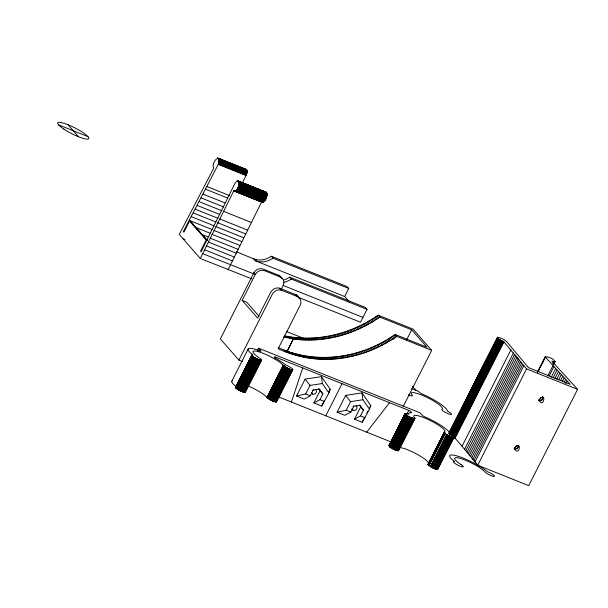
<?xml version="1.0" encoding="UTF-8"?>
<svg xmlns="http://www.w3.org/2000/svg" width="608" height="608" viewBox="0 0 608 608"><rect width="100%" height="100%" fill="white"/><g stroke="black" fill="none" stroke-linecap="round" stroke-linejoin="round"><path stroke-width="0.91" d="M192.09 223.41L189.612 220.924L183.912 232.165L183.358 231.534L218.264 164.388C222.429 151.825 210.33 161.941 213.788 168.089L179.254 234.445L200.306 258.491L251.796 278.874M200.306 258.491L233.746 190.874C239.278 193.017 241.695 174.526 234.931 183.418L201.088 251.78L200.534 251.15L206.234 239.909L206.933 240.259M242.349 182.924L246.088 175.522C246.818 173.873 248.224 169.153 245.206 169.32M228.137 269.633L261.569 202.016C265.46 203.034 269.177 193.709 265.438 192.029M274.527 358.697L275.386 357.01A3.488 0.661 26.9 0 0 276.366 358.697A22.914 4.332 26.9 0 1 285.456 364.823C299.805 371.306 289.081 370.994 282.971 364.96A17.412 3.291 26.9 0 0 259.365 351.964A17.412 3.291 26.9 0 0 258.499 357.314L261.645 359.913L245.366 392.076C243.595 393.026 234.034 388.352 236.276 387.068M437.479 468.555C437.593 471.063 427.09 465.728 428.366 463.988M398.529 450.163C397.214 451.911 388.482 447.207 389.401 445.466M553.736 364.238C558.038 359.83 547.648 356.113 545.315 357.01L570.19 384.317L528.451 367.604L506.555 341.491C500.665 336.338 490.869 335.852 503.888 341.856L526.589 368.912L577.6 389.333L528.74 485.64L477.728 465.226L462.065 446.204L455.027 438.163L453.515 437.494M518.084 447.116L518.1 445.512M257.351 350.778L258.636 348.24L261.052 351.249L260.657 351.097A22.914 4.332 26.9 0 0 253.027 355.011C249.204 355.589 259.89 361.038 261.653 359.974M391.62 442.16L291.414 402.04L302.723 367.939L275.386 357.01M328.928 392.973L330.182 389.196L321.457 376.648L305.087 379.149L296.552 395.983L304.281 399.076L310.308 395.823L313.242 390.04L319.527 389.082L322.878 393.9L319.945 399.676L313.918 402.937L321.647 406.03L328.928 392.973L322.346 383.519L321.457 376.648M369.482 409.214L370.743 405.43L362.011 392.882L345.648 395.382L337.106 412.216L344.835 415.31L350.869 412.057L353.795 406.273L360.08 405.316L363.44 410.134L360.506 415.91L354.479 419.17L362.208 422.264L369.482 409.214L362.9 399.752L362.011 392.882M518.039 447.184L517.514 448.058M282.036 278.768A7.334 6.513 -41.2 0 0 278.943 275.394L263.211 269.086A7.334 6.513 -41.2 0 0 253.916 272.749L220.347 338.907L238.914 360.103L242.417 361.509M298.71 297.517A7.334 6.513 -41.2 0 0 296.111 294.819L279.543 288.192A7.334 6.513 -41.2 0 0 270.666 292.334L257.617 318.052L242.159 300.398L255.36 274.39A7.334 6.513 -41.2 0 1 264.647 270.735L280.379 277.035A7.334 6.513 -41.2 0 1 283.412 284.932L281.337 289.157M238.914 360.103L272.331 294.234A7.334 6.513 -41.2 0 1 281.2 290.092L297.768 296.719A7.334 6.513 -41.2 0 1 300.291 305.079L278.137 348.772C298.33 358.12 321.199 361.547 343.201 357.99C353.225 356.463 363.06 353.651 372.423 349.744C377.173 347.753 381.809 345.481 386.293 342.95C387.988 340.716 400.163 337.569 395.154 334.438C361.798 358.158 315.848 365.15 278.19 347.556M231.823 381.224L248.11 349.114M235.516 387.273L251.849 355.072M235.547 387.471L252.024 354.973M235.585 387.547L252.198 354.95M235.699 387.722L252.305 354.943M235.775 387.813L252.426 354.95M235.858 387.912L252.145 355.809M235.965 388.018L252.252 355.916M236.079 388.132L252.366 356.03M236.2 388.246L252.487 356.144M236.345 388.36L252.632 356.258M236.489 388.482L252.776 356.379M236.649 388.611L252.936 356.508M236.816 388.74L253.103 356.638M236.998 388.869L253.285 356.767M237.188 388.998L253.475 356.896M237.386 389.135L253.673 357.033M237.591 389.272L253.878 357.17M237.812 389.409L254.098 357.306M238.032 389.546L254.319 357.443M238.26 389.69L254.547 357.588M238.496 389.827L254.782 357.724M238.731 389.964L255.018 357.861M238.974 390.1L255.261 357.998M258.886 351.196L259.745 349.509M239.225 390.237L255.512 358.135M239.476 390.374L255.763 358.272M239.727 390.511L256.014 358.408M239.985 390.64L256.272 358.538M240.244 390.769L256.53 358.667M240.502 390.898L256.789 358.796M240.76 391.02L257.047 358.918M241.019 391.134L257.306 359.032M241.27 391.256L257.556 359.146M241.528 391.362L257.815 359.26M241.779 391.468L258.066 359.366M242.022 391.575L258.309 359.465M242.265 391.666L258.552 359.564M242.501 391.757L258.788 359.655M242.736 391.841L259.023 359.738M242.957 391.924L259.244 359.822M243.177 391.993L259.464 359.89M243.39 392.061L259.677 359.959M243.588 392.122L259.874 360.02M243.785 392.175L260.072 360.073M243.968 392.228L260.254 360.126M244.142 392.266L260.429 360.164M244.31 392.297L260.596 360.194M244.462 392.327L260.748 360.225M250.162 381.353L251.02 379.666M254.448 372.909L255.307 371.222M244.606 392.342L260.893 360.24M244.735 392.358L261.47 359.586M244.971 392.358L261.531 359.678M245.062 392.35L261.584 359.761M286.695 351.926L293.368 338.778L283.708 336.999M287.333 351.356L293.368 338.778M276.465 401.371C274.071 402.663 269.336 399.228 266.98 397.381L283.267 365.279M267.079 397.488L283.366 365.378M267.178 397.594L283.465 365.484M267.3 397.7L283.586 365.598M267.429 397.814L283.716 365.712M267.573 397.936L283.86 365.834M267.725 398.058L284.012 365.955M267.885 398.187L284.172 366.084M268.06 398.316L284.346 366.214M268.242 398.445L284.529 366.343M268.432 398.582L284.719 366.48M268.637 398.719L284.924 366.616M268.842 398.856L285.129 366.753M269.063 398.992L285.35 366.89M269.283 399.129L285.57 367.027M269.519 399.266L285.806 367.164M269.754 399.41L286.041 367.308M269.998 399.547L286.284 367.445M270.241 399.684L286.528 367.582M270.492 399.821L286.778 367.718M270.742 399.958L287.029 367.855M271.001 400.087L287.288 367.984M271.252 400.216L287.538 368.114M271.51 400.345L287.797 368.243M271.768 400.474L288.055 368.364M272.027 400.596L288.314 368.486M272.285 400.71L288.572 368.608M272.536 400.824L288.823 368.722M272.787 400.93L289.074 368.828M273.038 401.037L289.324 368.934M273.281 401.136L289.568 369.033M273.524 401.234L289.811 369.132M273.76 401.318L290.046 369.216M273.988 401.402L290.274 369.299M274.216 401.485L290.502 369.383M274.428 401.554L290.715 369.451M274.634 401.622L290.92 369.512M274.839 401.675L291.126 369.573M275.029 401.728L291.316 369.626M275.211 401.774L291.498 369.672M275.378 401.812L291.665 369.71M275.546 401.842L291.832 369.74M275.69 401.865L291.977 369.763M275.834 401.88L292.121 369.778M275.964 401.896L292.25 369.793M276.078 401.896L292.364 369.793M276.184 401.888L292.752 369.269M276.275 401.88L292.79 369.345M276.473 401.797L292.836 369.55M349.608 302.138L344.683 296.514L348.749 288.488L347.092 286.588L271.32 256.264A18.939 16.834 -41.2 0 1 253.566 258.81L236.292 251.735M296.552 395.983L305.672 393.961L310.012 385.404L322.346 383.519M313.918 402.937L320.104 390.739L318.668 388.672M283.868 279.992A18.939 16.834 -41.2 0 0 289.606 277.149L365.378 307.473L367.034 309.373L360.521 322.21L298.262 297.289M321.647 406.03L324.087 401.212M328.487 392.54L330.182 389.196M325.774 415.788L342.061 383.686M337.106 412.216L346.226 410.202L350.573 401.637L362.9 399.752M354.479 419.17L360.666 406.972L359.229 404.905M362.208 422.264L364.77 417.217M366.905 413.007L367.756 411.32M369.892 407.117L370.743 405.43M406.554 339.971L411.7 329.832L379.848 317.08L378.184 315.18C351.485 333.86 317.262 342.547 285.084 335.966L286.528 337.615M403.134 406.638L431.688 350.368L413.121 329.171L378.184 315.18M388.816 445.71L405.179 413.463L408.895 414.23A22.914 4.332 26.9 0 1 411.274 412.695A3.488 0.661 26.9 0 0 408.766 410.4L302.723 367.939M388.854 445.907L405.293 413.402M389.09 445.482L405.376 413.379M389.713 444.623L391.856 440.397M392.715 438.702L396.142 431.946M398.286 427.72L405.141 414.208M392.829 438.71L393.688 437.015M398.833 426.877L405.255 414.208M400.672 423.51L402.815 419.284M389.416 446.584L405.703 414.481L405.179 413.463M389.546 446.698L405.703 414.481M389.69 446.819L405.832 414.595M389.842 446.941L405.977 414.717M390.002 447.07L406.129 414.838M390.176 447.199L406.288 414.968M407.056 413.782L408.766 410.4M390.359 447.328L406.463 415.097M390.556 447.465L406.646 415.226M390.754 447.594L406.843 415.355M390.967 447.731L407.041 415.492M391.18 447.876L407.254 415.629M391.408 448.012L407.466 415.766M391.636 448.149L407.694 415.91M391.871 448.286L407.922 416.047M392.114 448.43L408.158 416.184M392.358 448.567L408.401 416.328M392.608 448.704L408.644 416.465M392.859 448.833L408.895 416.602M393.118 448.97L409.146 416.731M393.368 449.099L409.655 416.997L414.755 418.638L414.413 417.567A17.412 3.291 26.9 0 1 428.473 419.657A17.412 3.291 26.9 0 1 444.699 431.847C443.688 435.427 461.54 440.678 449.874 433.808A22.914 4.332 26.9 0 0 423.442 416.26L419.938 412.809L258.636 348.24M393.627 449.228L409.914 417.126M393.885 449.35L410.172 417.248M394.144 449.472L410.43 417.369M394.402 449.593L410.689 417.491M394.653 449.707L410.94 417.605M394.911 449.814L411.198 417.711M395.154 449.92L411.441 417.818M395.405 450.019L411.692 417.916M395.641 450.11L411.928 418.008M395.876 450.201L412.163 418.099M396.104 450.285L412.391 418.182M396.332 450.361L412.619 418.258M396.545 450.437L412.832 418.334M396.758 450.498L413.045 418.395M396.956 450.558L413.242 418.456M397.146 450.612L413.432 418.509M397.328 450.657L413.615 418.555M397.503 450.695L413.79 418.593M397.662 450.726L413.949 418.623M397.814 450.748L414.101 418.646M397.951 450.764L414.238 418.661M398.08 450.771L414.747 417.97M398.194 450.779L414.816 418.061M398.392 450.756L414.907 418.228M398.536 450.71L414.952 418.372M427.941 464.337L444.342 432.045M427.964 464.466L444.402 432.014M428.04 464.626L444.281 432.44M428.1 464.717L444.387 432.607M428.176 464.808L444.463 432.706M428.26 464.907L444.547 432.805M428.359 465.006L444.646 432.904M428.465 465.12L444.752 433.018M428.587 465.226L444.874 433.124M428.724 465.348L445.01 433.246M428.868 465.47L445.155 433.367M429.02 465.591L445.307 433.489M430.38 466.526L446.667 434.424M430.608 466.663L446.895 434.56M430.844 466.807L447.131 434.705M431.08 466.944L447.366 434.842M431.323 467.081L447.61 434.978M431.566 467.218L447.853 435.115M449.304 432.288L497.488 337.334M448.947 433.284L497.564 337.311M449 433.367L497.762 337.296M431.817 467.354L448.104 435.252M449.069 433.458L497.876 337.296M449.145 433.557L498.005 337.303M432.075 467.491L448.362 435.389M449.669 432.812L497.671 338.2M449.776 432.926L497.777 338.306M432.326 467.62L448.613 435.518M449.464 433.876L497.899 338.413M432.584 467.75L448.871 435.647M449.593 433.998L498.028 338.527M449.738 434.112L498.165 338.648M449.89 434.241L498.324 338.77M432.843 467.879L449.13 435.776M450.049 434.363L498.484 338.899M433.101 468L449.388 435.898M450.224 434.492L498.659 339.028M433.36 468.122L449.646 436.02M450.406 434.621L498.841 339.158M433.618 468.236L449.905 436.134M450.604 434.758L499.031 339.294M450.802 434.895L499.236 339.431M433.869 468.35L450.156 436.248M451.014 435.032L499.442 339.568M434.12 468.456L450.406 436.354M451.227 435.168L499.662 339.705M434.37 468.563L450.657 436.46M451.455 435.305L499.882 339.842M434.614 468.662L450.9 436.559M451.683 435.45L500.118 339.986M434.849 468.753L451.136 436.65M435.085 468.836L451.372 436.734M451.919 435.586L500.354 340.123M435.313 468.92L451.6 436.818M452.162 435.723L500.597 340.26M435.533 468.996L451.82 436.894M452.405 435.86L500.84 340.396M435.746 469.064L452.033 436.962M452.656 435.997L501.091 340.533M435.951 469.133L452.238 437.023M436.149 469.186L452.436 437.084M452.914 436.134L501.342 340.67M436.331 469.232L452.618 437.129M436.514 469.277L452.8 437.175M453.165 436.27L501.6 340.807M436.681 469.315L452.968 437.213M453.424 436.4L501.858 340.936M436.84 469.338L453.127 437.236M436.985 469.361L453.272 437.258M453.682 436.529L502.117 341.065M437.122 469.376L453.408 437.274M437.251 469.384L453.538 437.281M437.357 469.384L453.743 437.274M453.94 436.65L502.375 341.187M437.547 469.361L453.91 437.236M437.684 469.308L502.634 341.308M454.024 437.737L502.884 341.43M454.282 437.851L503.143 341.544M454.533 437.958L503.394 341.65M454.784 438.064L503.644 341.757M455.027 438.163L503.888 341.856M462.065 446.204L510.925 349.896M464.603 449.168L513.464 352.853M465.842 450.634L514.702 354.327M467.058 452.094L515.918 355.786M468.251 453.545L517.112 357.238M469.422 454.989L518.282 358.674M470.577 456.418L519.437 360.111M471.702 457.847L520.562 361.532M472.811 459.26L521.672 362.946M473.89 460.666L522.751 364.352M474.954 462.057L523.815 365.75M477.728 465.226L526.589 368.912M537.533 372.066L545.429 356.524M537.563 372.134L545.505 356.501M537.882 371.693L545.703 356.486M538.103 371.693L538.962 370.006M542.389 363.242L543.248 361.555M552.9 363.371L553.759 361.684L555.089 361.616M553.075 363.409L553.934 361.722M553.234 363.44L554.093 361.752M553.386 363.462L554.245 361.775M553.523 363.485L554.382 361.79M553.652 363.493L554.511 361.798M553.774 363.493L554.625 361.806M553.873 363.485L555.013 361.281M547.77 375.866L552.908 365.727M553.614 364.298L555.058 361.357M549.123 376.071L553.842 366.776M514.429 449.844L516.572 445.618M539.288 400.839L541.006 397.465M551.289 377.188L555.575 368.737M517.081 448.826L518.366 446.295M541.515 400.672L543.225 397.29M553.082 377.864L556.943 370.257M554.899 378.548L558.334 371.784M556.738 379.24L559.74 373.327M558.6 379.939L561.169 374.87M560.477 380.646L562.62 376.42M562.377 381.368L564.095 377.986M564.3 382.09L565.584 379.559M565.812 383.671L567.097 381.132M366.7 432.174L389.53 402.686M517.005 448.552L515.409 449.13L514.132 448.841M293.588 339.028C323.775 343.178 355.011 334.423 379.848 317.08M553.759 361.684L551.828 361.046L577.6 389.333M254.235 274.064L202.753 253.68M278.312 396.796L291.414 402.04M217.922 158.08L246.415 169.488M217.656 158.103L246.59 169.685M217.52 158.133L246.666 169.807M217.383 158.186L246.802 170.08M219.032 159.098L246.856 170.232M219.078 159.266L246.901 170.4M219.116 159.44L246.939 170.582M219.146 159.63L246.977 170.772M219.169 159.828L247 170.97M219.184 160.041L247.015 171.175M219.192 160.254L247.023 171.395M219.192 160.482L247.023 171.616M219.184 160.71L247.008 171.851M219.169 160.953L246.992 172.087M219.146 161.196L246.97 172.338M219.108 161.447L246.939 172.588M219.07 161.705L246.894 172.847M219.024 161.964L246.848 173.105M218.964 162.23L246.787 173.371M218.903 162.496L246.726 173.637M218.827 162.769L246.658 173.903M218.751 163.043L246.574 174.177M218.667 163.309L246.491 174.45M218.576 163.582L246.4 174.716M218.477 163.848L246.301 174.99M218.371 164.122L246.202 175.256M218.264 164.388L246.088 175.522M238.002 180.88L266.274 192.196M237.751 180.872L266.464 192.364M237.477 180.926L266.623 192.592M237.333 180.971L266.692 192.721M237.188 181.032L266.752 192.865M238.99 181.883L266.813 193.025M239.035 182.05L266.859 193.192M239.073 182.233L266.897 193.367M239.104 182.423L266.927 193.557M239.126 182.62L266.95 193.754M239.142 182.826L266.965 193.967M239.149 183.046L266.973 194.18M239.149 183.266L266.973 194.408M239.142 183.502L266.965 194.636M239.126 183.738L266.95 194.879M239.096 183.988L266.927 195.122M239.066 184.239L266.889 195.373M239.028 184.498L266.851 195.632M238.974 184.756L266.798 195.898M238.921 185.022L266.745 196.156M238.86 185.288L266.684 196.422M238.784 185.554L266.608 196.696M238.708 185.828L266.532 196.969M238.625 186.101L266.448 197.235M238.534 186.367L266.357 197.509M238.435 186.641L266.258 197.782M238.328 186.907L266.152 198.048M238.222 187.173L266.046 198.314M238.1 187.439L265.932 198.58M237.979 187.697L265.81 198.839M237.857 187.956L265.681 199.09M237.728 188.206L265.552 199.34M237.591 188.45L265.415 199.584M237.454 188.685L265.278 199.827M237.31 188.913L265.134 200.055M237.166 189.141L264.989 200.275M237.021 189.354L264.845 200.488M236.869 189.559L264.693 200.693M236.717 189.749L264.541 200.891M236.565 189.939L264.389 201.073M236.413 190.114L264.237 201.248M236.254 190.274L264.077 201.415M236.102 190.426L263.925 201.567M235.942 190.562L263.773 201.704M235.79 190.692L263.614 201.833M235.638 190.806L263.462 201.947M235.486 190.912L263.31 202.046M235.334 190.996L263.165 202.137M235.19 191.072L263.013 202.213M235.045 191.132L262.869 202.274M234.901 191.178L262.732 202.32M233.746 190.874L262.595 202.35M233.837 190.973L262.329 202.373M58.604 124.883L87.97 136.64M207.039 186.58L229.649 195.624M205.686 189.24L227.422 197.942M203.163 194.165L224.907 202.867M201.218 197.942L223.828 206.994M223.402 211.265L251.226 222.406M199.264 201.712L221.874 210.763M197.304 205.474L219.906 214.525M195.328 209.228L217.938 218.28M219.572 218.903L247.395 230.044M193.352 212.967L215.962 222.019M217.672 222.733L245.495 233.875M191.368 216.699L213.978 225.75M215.779 226.579L243.603 237.713M189.377 220.423L211.987 229.474M213.894 230.424L241.718 241.566M271.32 256.264L272.984 258.164L348.749 288.488M195.206 227.27L209.988 233.183M212.017 234.285L239.841 245.419M201.02 234.103L207.982 236.892M210.148 238.146L237.971 249.28M256.196 259.867L253.566 258.81L255.231 260.71L344.683 296.514M208.286 242.014L236.109 253.156M289.606 277.149L291.27 279.042L367.034 309.373M206.431 245.898L234.255 257.032M183.13 238.876L184.885 239.582M204.584 249.782L232.416 260.923M283.161 285.456L362.968 317.399M431.688 350.368L396.781 336.399L395.124 334.499L426.93 347.229L411.7 329.832M242.159 300.398L246.802 302.267L259.168 316.38M286.391 331.444L303.932 338.466M411.593 388.55L418.562 391.339L420.964 393.528A22.914 4.332 26.9 0 1 447.389 411.076L447.465 411.13A5.502 1.041 26.9 0 1 451.311 414.534A5.502 1.041 26.9 0 1 444.182 411.692L442.822 410.757A5.502 1.041 26.9 0 1 441.993 409.26L442.214 409.116A17.412 3.291 26.9 0 0 425.988 396.925A17.412 3.291 26.9 0 0 411.928 394.835L411.981 394.934A5.502 1.041 26.9 0 1 408.462 394.873M305.672 393.961L310.308 395.823M319.945 399.676L324.581 401.531M346.226 410.202L350.869 412.057M360.506 415.91L365.142 417.772M460.811 464.421L461.031 464.558A5.502 1.041 26.9 0 1 462.422 466.891A5.502 1.041 26.9 0 1 455.346 463.699A5.502 1.041 26.9 0 1 454.693 461.708A22.914 4.332 26.9 0 1 457.695 456.152A22.914 4.332 26.9 0 1 487.13 471.489L487.441 471.717A5.502 1.041 26.9 0 1 493.772 475.22L494.426 475.935A5.502 1.041 26.9 0 1 490.626 475.441A5.502 1.041 26.9 0 1 484.789 471.755L484.644 471.626A17.412 3.291 26.9 0 0 460.712 458.531A17.412 3.291 26.9 0 0 460.803 464.413L461.031 464.558M538.346 400.315C540.527 402.078 543.947 398.924 542.328 396.621M376.968 316.016L378.632 317.916M393.87 335.32L395.534 337.22M375.676 316.882L377.34 318.782M392.578 336.186L394.235 338.086M374.376 317.733L376.033 319.633M391.271 337.037L392.935 338.937M373.061 318.569L374.726 320.469M389.964 337.873L391.628 339.766M371.739 319.39L373.403 321.29M388.641 338.686L390.306 340.586M370.416 320.196L372.073 322.096M387.311 339.492L388.976 341.392M369.071 320.978L370.736 322.878M385.974 340.282L387.638 342.182M367.726 321.754L369.39 323.654M384.628 341.05L386.293 342.95M366.373 322.506L368.038 324.406M383.276 341.81L384.94 343.702M365.013 323.243L366.677 325.143M381.915 342.547L383.572 344.447M363.645 323.965L365.302 325.865M380.54 343.269L382.204 345.169M362.262 324.672L363.926 326.572M379.164 343.968L380.828 345.868M360.878 325.364L362.543 327.256M377.781 344.66L379.445 346.56M412.444 386.27L415.978 390.306M359.488 326.032L361.152 327.932M376.39 345.329L378.047 347.229M358.089 326.686L359.754 328.586M374.992 345.982L376.656 347.882M356.683 327.324L358.348 329.224M373.586 346.621L375.25 348.521M355.277 327.94L356.934 329.84M372.172 347.244L373.836 349.144M353.856 328.548L355.52 330.44M370.758 347.844L372.423 349.744M352.435 329.126L354.099 331.026M369.337 348.43L370.994 350.33M351.006 329.696L352.67 331.596M367.908 349L369.565 350.892M349.57 330.243L351.234 332.143M366.472 349.547L368.136 351.447M348.133 330.775L349.798 332.675M365.036 350.079L366.692 351.979M346.689 331.292L348.354 333.192M363.592 350.588L365.256 352.488M345.245 331.786L346.902 333.686M362.14 351.09L363.804 352.982M343.786 332.264L345.45 334.164M360.688 351.561L362.353 353.461M342.334 332.72L343.999 334.62M359.237 352.024L360.894 353.924M340.875 333.161L342.532 335.061M357.77 352.465L359.434 354.365M339.408 333.587L341.073 335.487M356.311 352.891L357.975 354.783M337.942 333.99L339.606 335.89M354.844 353.294L356.508 355.194M336.475 334.377L338.132 336.277M353.37 353.681L355.034 355.574M335 334.742L336.665 336.642M351.903 354.046L353.56 355.946M333.526 335.092L335.19 336.992M350.428 354.396L352.085 356.296M332.044 335.426L333.708 337.326M348.946 354.722L350.611 356.622M296.111 294.819L297.768 296.719M278.943 275.394L280.379 277.035M295.838 294.69L297.502 296.59M278.669 275.272L280.106 276.921M330.57 335.738L332.234 337.638M347.472 355.034L349.129 356.934M329.088 336.026L330.752 337.926M345.99 355.33L347.647 357.23M327.606 336.3L329.27 338.2M344.508 355.604L346.165 357.504M326.124 336.558L327.78 338.458M343.018 355.862L344.683 357.755M324.634 336.794L326.298 338.694M341.536 356.098L343.201 357.99M323.152 337.014L324.809 338.914M340.047 356.311L341.711 358.211M279.824 288.283L281.489 290.183M279.543 288.192L281.2 290.092M321.662 337.212L323.327 339.112M338.565 356.508L340.222 358.408M320.173 337.394L321.837 339.287M337.075 356.691L338.74 358.591M318.691 337.554L320.355 339.446M335.593 356.85L337.25 358.75M317.201 337.691L318.866 339.591M334.104 356.995L335.768 358.887M315.719 337.812L317.376 339.712M332.614 357.116L334.278 359.016M314.23 337.919L315.894 339.819M331.132 357.215L332.796 359.115M312.748 338.002L314.412 339.902M329.65 357.299L331.314 359.199M311.266 338.071L312.93 339.963M328.168 357.367L329.825 359.267M253.916 272.749L255.36 274.39M253.764 273.03L255.208 274.679M309.784 338.116L311.448 340.009M326.686 357.413L328.35 359.313M308.302 338.139L309.966 340.039M325.204 357.443L326.868 359.336M306.827 338.147L308.492 340.047M323.73 357.451L325.394 359.343M305.353 338.139L307.017 340.032M322.255 357.436L323.912 359.336M303.878 338.101L305.543 340.001M320.781 357.405L322.445 359.305M302.412 338.056L304.076 339.956M319.314 357.352L320.971 359.252M300.945 337.987L302.609 339.887M317.847 357.284L319.504 359.184M360.666 406.972L363.44 410.134M299.478 337.896L301.142 339.796M316.38 357.2L318.045 359.092M298.019 337.79L299.683 339.69M314.921 357.094L316.586 358.986M296.567 337.66L298.224 339.56M313.462 356.964L315.126 358.864M295.116 337.516L296.772 339.416M312.01 356.82L313.675 358.72M293.664 337.356L295.328 339.249M310.566 356.653L312.231 358.553M292.22 337.166L293.884 339.066M309.122 356.47L310.787 358.37M190.73 221.57L207.123 240.19M190.312 221.274L207.146 240.403M190.084 221.145L206.705 240.13M189.612 220.924L206.408 240.069M192.31 224.154L193.542 225.56M290.784 336.969L292.228 338.61M307.686 356.265L309.35 358.165M289.355 336.748L290.791 338.39M306.25 356.045L307.914 357.945M352.047 409.07L353.157 410.339M287.926 336.505L289.362 338.154M304.821 355.802L306.485 357.702M286.497 336.247L287.941 337.888M303.4 355.543L305.064 357.443M301.986 355.27L303.65 357.17M284.156 336.216L285.114 337.318M300.572 354.973L302.237 356.866M299.166 354.654L300.831 356.554M297.768 354.32L299.432 356.22M296.377 353.97L298.042 355.862M294.994 353.598L296.658 355.498M293.618 353.202L295.283 355.102M292.25 352.8L293.915 354.7M290.89 352.374L292.554 354.266M289.537 351.926L291.194 353.826M288.192 351.462L289.849 353.362M286.854 350.983L288.511 352.876M285.524 350.482L287.189 352.382M320.104 390.739L322.878 393.9M284.202 349.965L285.866 351.865M311.494 392.836L312.596 394.106M68.02 124.754L78.554 136.777M266.98 397.381L266.684 397.062A17.412 3.291 26.9 0 0 247.806 385.806M345.648 395.382L350.573 401.637M305.087 379.149L310.012 385.404M272.984 258.164A18.939 16.834 -41.2 0 1 255.231 260.71M291.27 279.042A18.939 16.834 -41.2 0 1 284.004 282.31M298.832 297.791A7.334 6.513 -41.2 0 1 299.03 298.346M399.73 447.488A17.412 3.291 26.9 0 1 417.825 454.662A17.412 3.291 26.9 0 1 428.625 463.668M236.056 386.589A22.914 4.332 26.9 0 1 232.59 380.593M353.924 405.696A2.751 2.44 -41.2 0 1 353.005 406.775M313.371 389.462A2.751 2.44 -41.2 0 1 312.778 390.26M315.278 389.401A2.751 2.44 -41.2 0 1 315.544 393.422A2.751 2.44 -41.2 0 1 311.471 393.095M356.159 405.848A2.751 2.44 -41.2 0 1 355.779 409.936A2.751 2.44 -41.2 0 1 351.88 408.979M514.505 447.921C518.578 458.493 522.918 438.756 514.505 447.921M539.015 399.608C543.073 410.18 547.443 390.442 539.015 399.608M63.84 129.109A17.412 3.291 26.9 0 0 88.76 138.73A17.412 3.291 26.9 0 0 67.26 124.45A17.412 3.291 26.9 0 0 63.84 129.109"/></g></svg>
